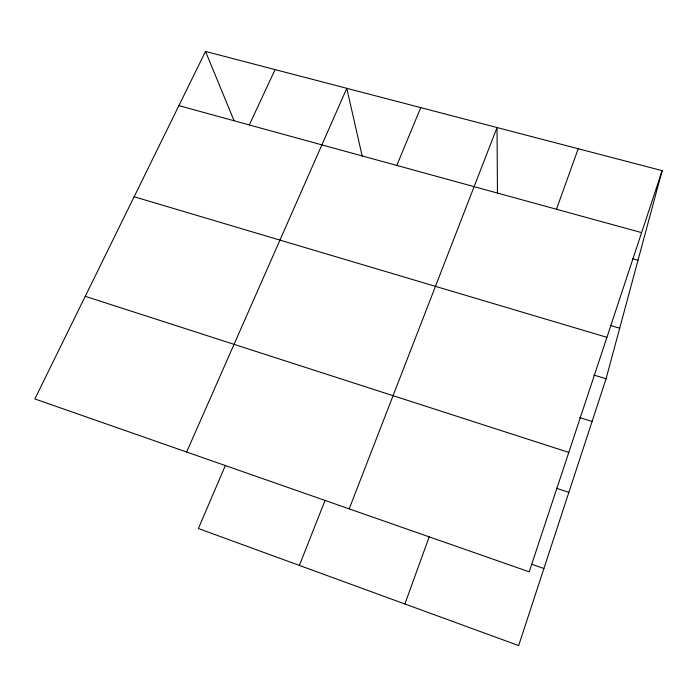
<?xml version="1.0" encoding="UTF-8"?>
<svg xmlns="http://www.w3.org/2000/svg" width="697" height="697" viewBox="0 0 697 697"><rect width="100%" height="100%" fill="white"/><g stroke="black" fill="none" stroke-linecap="round" stroke-linejoin="round"><path stroke-width="1.05" d="M225.288 465.648L198.401 528.526L518.664 645.57L606.068 378.767L662.15 170.643L205.51 51.43L34.85 398.945L529.215 571.828L662.15 170.643M556.45 209.257L578.222 148.731M404.87 603.985L429.282 536.646M349.188 508.871L497.039 127.542L497.458 192.938M299.362 565.424L325.107 500.333M396.793 165.433L420.744 107.617M186.63 452.022L346.792 88.31L362.187 156.137M249.291 124.946L275.088 69.587M178.894 105.63L641.615 232.624M632.78 258.761L638.008 260.225M610.311 325.421L619.694 328.191M134.146 196.754L606.921 337.322M593.748 375.003L606.068 378.767M579.634 417.573L592.075 421.485M85.252 296.312L568.787 452.405M556.459 488.275L568.848 492.378M531.767 564.274L543.913 568.499M205.51 51.43L234.026 120.59"/></g></svg>
